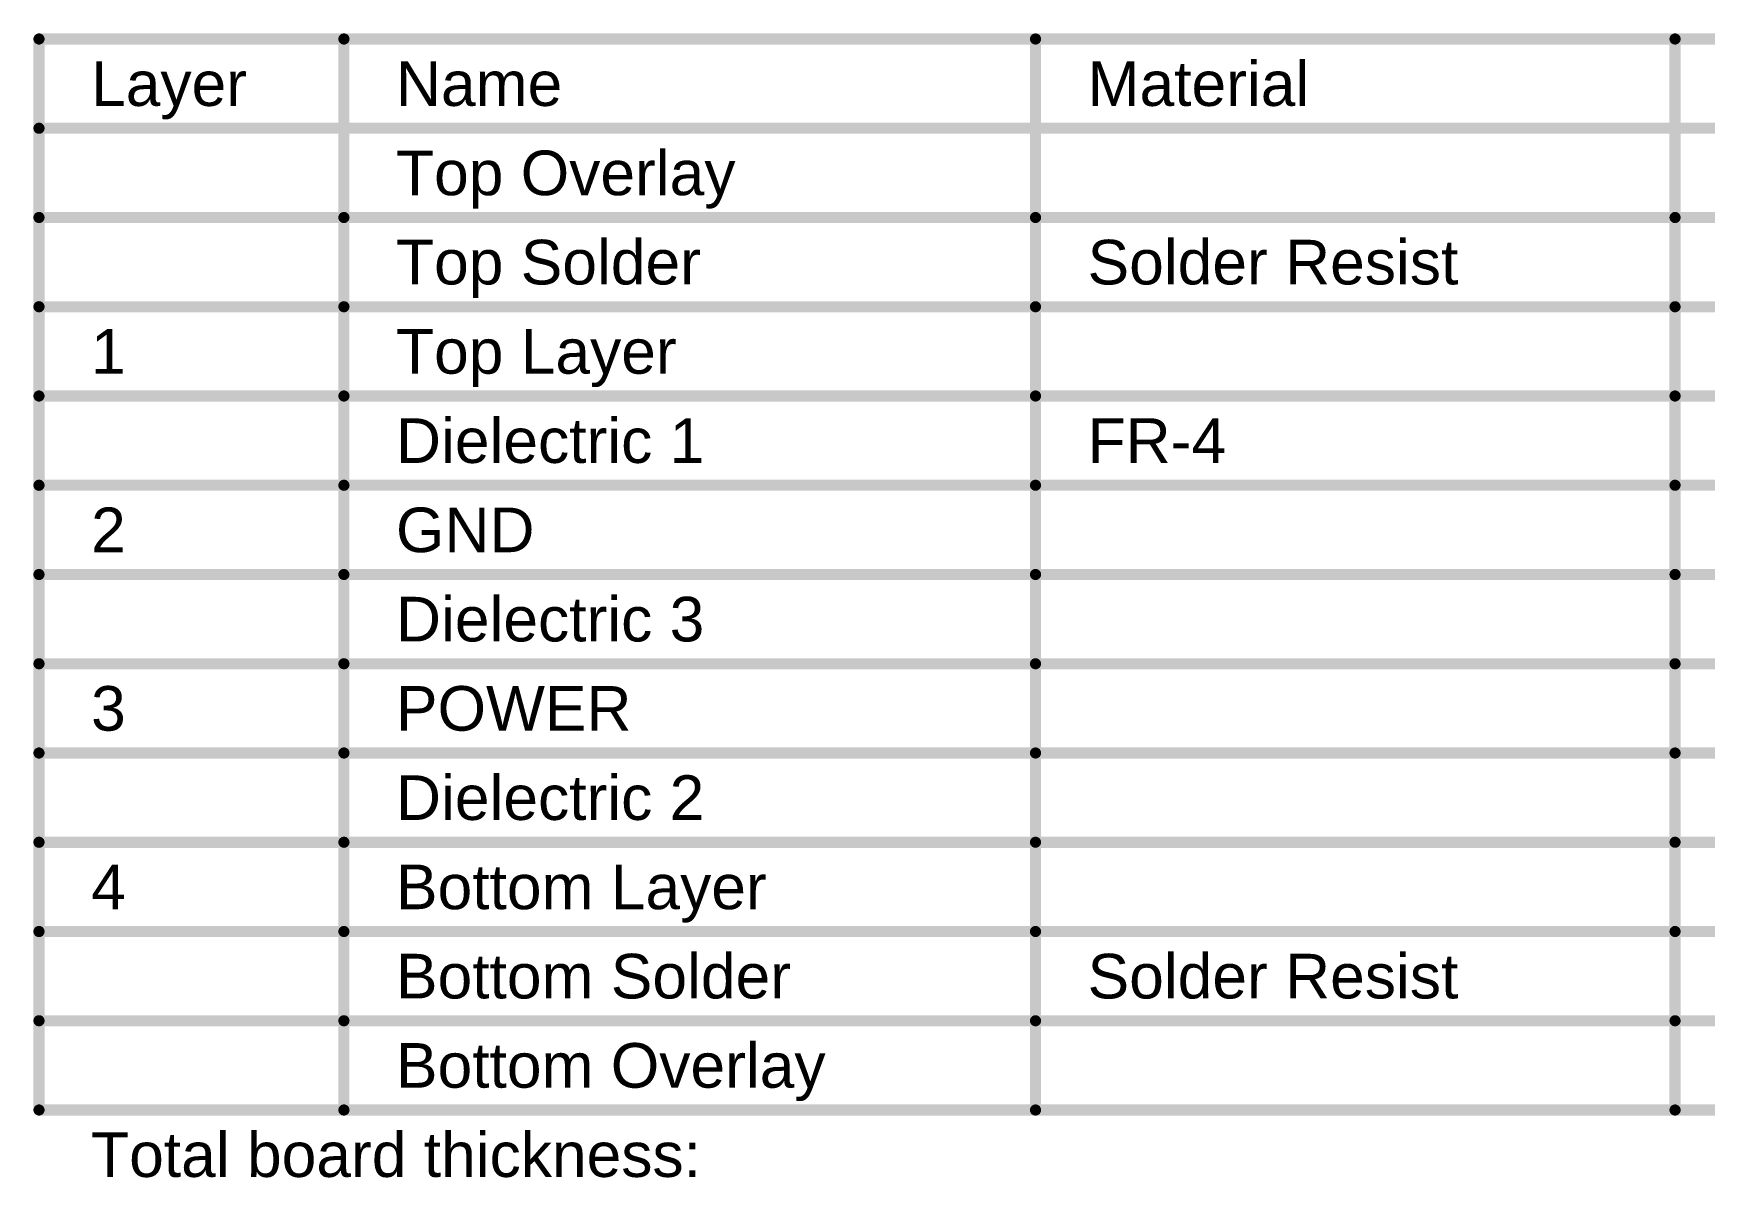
# Model space of a CAD drawing. Header units: inches. Extents: x -13 to 356, y -4 to 120.
# Drawn here: x -13.1 to 43.9, y 80.6 to 119.7 of the extents above; entities that cross this region are included whole.
import ezdxf

# ---------------------------------------------------------------- set-up
doc = ezdxf.new("R2010")
doc.units = ezdxf.units.IN
doc.layers.add('Dimensions', color=6, linetype='Continuous')
doc.styles.add('Arial', font='', dxfattribs={"height": 0.2})
doc.styles.get('Arial').set_extended_font_data('Arial')

msp = doc.modelspace()

# ---------------------------------------------------------------- linework, layer by layer
at = {"layer": 'Dimensions'}
for points in [[(-12.939, 119.507, 0.381, 0.381, 0), (102.346, 119.507, 0.381, 0.381, 0)], [(-12.939, 82.931, 0.381, 0.381, 0), (-12.939, 119.507, 0.381, 0.381, 0)], [(-2.528, 82.931, 0.381, 0.381, 0), (-2.528, 119.507, 0.381, 0.381, 0)], [(21.088, 82.931, 0.381, 0.381, 0), (21.088, 119.507, 0.381, 0.381, 0)], [(42.926, 82.931, 0.381, 0.381, 0), (42.926, 119.507, 0.381, 0.381, 0)], [(-12.939, 116.459, 0.381, 0.381, 0), (102.346, 116.459, 0.381, 0.381, 0)], [(-12.939, 113.411, 0.381, 0.381, 0), (-2.528, 113.411, 0.381, 0.381, 0)], [(-2.528, 113.411, 0.381, 0.381, 0), (21.088, 113.411, 0.381, 0.381, 0)], [(21.088, 113.411, 0.381, 0.381, 0), (42.926, 113.411, 0.381, 0.381, 0)], [(42.926, 113.411, 0.381, 0.381, 0), (59.432, 113.411, 0.381, 0.381, 0)], [(-12.939, 110.363, 0.381, 0.381, 0), (-2.528, 110.363, 0.381, 0.381, 0)], [(-2.528, 110.363, 0.381, 0.381, 0), (21.088, 110.363, 0.381, 0.381, 0)], [(21.088, 110.363, 0.381, 0.381, 0), (42.926, 110.363, 0.381, 0.381, 0)], [(42.926, 110.363, 0.381, 0.381, 0), (59.432, 110.363, 0.381, 0.381, 0)], [(-12.939, 107.315, 0.381, 0.381, 0), (-2.528, 107.315, 0.381, 0.381, 0)], [(-2.528, 107.315, 0.381, 0.381, 0), (21.088, 107.315, 0.381, 0.381, 0)], [(21.088, 107.315, 0.381, 0.381, 0), (42.926, 107.315, 0.381, 0.381, 0)], [(42.926, 107.315, 0.381, 0.381, 0), (59.432, 107.315, 0.381, 0.381, 0)], [(-12.939, 104.267, 0.381, 0.381, 0), (-2.528, 104.267, 0.381, 0.381, 0)], [(-2.528, 104.267, 0.381, 0.381, 0), (21.088, 104.267, 0.381, 0.381, 0)], [(21.088, 104.267, 0.381, 0.381, 0), (42.926, 104.267, 0.381, 0.381, 0)], [(42.926, 104.267, 0.381, 0.381, 0), (59.432, 104.267, 0.381, 0.381, 0)], [(-12.939, 101.219, 0.381, 0.381, 0), (-2.528, 101.219, 0.381, 0.381, 0)], [(-2.528, 101.219, 0.381, 0.381, 0), (21.088, 101.219, 0.381, 0.381, 0)], [(21.088, 101.219, 0.381, 0.381, 0), (42.926, 101.219, 0.381, 0.381, 0)], [(42.926, 101.219, 0.381, 0.381, 0), (59.432, 101.219, 0.381, 0.381, 0)], [(-12.939, 98.171, 0.381, 0.381, 0), (-2.528, 98.171, 0.381, 0.381, 0)], [(-2.528, 98.171, 0.381, 0.381, 0), (21.088, 98.171, 0.381, 0.381, 0)], [(21.088, 98.171, 0.381, 0.381, 0), (42.926, 98.171, 0.381, 0.381, 0)], [(42.926, 98.171, 0.381, 0.381, 0), (59.432, 98.171, 0.381, 0.381, 0)], [(-12.939, 95.123, 0.381, 0.381, 0), (-2.528, 95.123, 0.381, 0.381, 0)], [(-2.528, 95.123, 0.381, 0.381, 0), (21.088, 95.123, 0.381, 0.381, 0)], [(21.088, 95.123, 0.381, 0.381, 0), (42.926, 95.123, 0.381, 0.381, 0)], [(42.926, 95.123, 0.381, 0.381, 0), (59.432, 95.123, 0.381, 0.381, 0)], [(-12.939, 92.075, 0.381, 0.381, 0), (-2.528, 92.075, 0.381, 0.381, 0)], [(-2.528, 92.075, 0.381, 0.381, 0), (21.088, 92.075, 0.381, 0.381, 0)], [(21.088, 92.075, 0.381, 0.381, 0), (42.926, 92.075, 0.381, 0.381, 0)], [(42.926, 92.075, 0.381, 0.381, 0), (59.432, 92.075, 0.381, 0.381, 0)], [(-12.939, 89.027, 0.381, 0.381, 0), (-2.528, 89.027, 0.381, 0.381, 0)], [(-2.528, 89.027, 0.381, 0.381, 0), (21.088, 89.027, 0.381, 0.381, 0)], [(21.088, 89.027, 0.381, 0.381, 0), (42.926, 89.027, 0.381, 0.381, 0)], [(42.926, 89.027, 0.381, 0.381, 0), (59.432, 89.027, 0.381, 0.381, 0)], [(-12.939, 85.979, 0.381, 0.381, 0), (-2.528, 85.979, 0.381, 0.381, 0)], [(-2.528, 85.979, 0.381, 0.381, 0), (21.088, 85.979, 0.381, 0.381, 0)], [(21.088, 85.979, 0.381, 0.381, 0), (42.926, 85.979, 0.381, 0.381, 0)], [(42.926, 85.979, 0.381, 0.381, 0), (59.432, 85.979, 0.381, 0.381, 0)], [(-12.939, 82.931, 0.381, 0.381, 0), (-2.528, 82.931, 0.381, 0.381, 0)], [(-2.528, 82.931, 0.381, 0.381, 0), (21.088, 82.931, 0.381, 0.381, 0)], [(21.088, 82.931, 0.381, 0.381, 0), (42.926, 82.931, 0.381, 0.381, 0)], [(42.926, 82.931, 0.381, 0.381, 0), (59.432, 82.931, 0.381, 0.381, 0)]]:
    msp.add_lwpolyline(points, format="xyseb", dxfattribs=at)
for points in [[(-13.035, 119.507, 0.191, 0.191, 1), (-12.844, 119.507, 0.191, 0.191, 1)], [(-13.035, 119.507, 0.191, 0.191, 1), (-12.844, 119.507, 0.191, 0.191, 1)], [(-2.623, 119.507, 0.191, 0.191, 1), (-2.432, 119.507, 0.191, 0.191, 1)], [(20.993, 119.507, 0.191, 0.191, 1), (21.183, 119.507, 0.191, 0.191, 1)], [(42.831, 119.507, 0.191, 0.191, 1), (43.021, 119.507, 0.191, 0.191, 1)], [(-13.035, 116.459, 0.191, 0.191, 1), (-12.844, 116.459, 0.191, 0.191, 1)], [(-13.035, 113.411, 0.191, 0.191, 1), (-12.844, 113.411, 0.191, 0.191, 1)], [(-2.623, 113.411, 0.191, 0.191, 1), (-2.432, 113.411, 0.191, 0.191, 1)], [(-2.623, 113.411, 0.191, 0.191, 1), (-2.432, 113.411, 0.191, 0.191, 1)], [(20.993, 113.411, 0.191, 0.191, 1), (21.183, 113.411, 0.191, 0.191, 1)], [(20.993, 113.411, 0.191, 0.191, 1), (21.183, 113.411, 0.191, 0.191, 1)], [(42.831, 113.411, 0.191, 0.191, 1), (43.021, 113.411, 0.191, 0.191, 1)], [(42.831, 113.411, 0.191, 0.191, 1), (43.021, 113.411, 0.191, 0.191, 1)], [(-13.035, 110.363, 0.191, 0.191, 1), (-12.844, 110.363, 0.191, 0.191, 1)], [(-2.623, 110.363, 0.191, 0.191, 1), (-2.432, 110.363, 0.191, 0.191, 1)], [(-2.623, 110.363, 0.191, 0.191, 1), (-2.432, 110.363, 0.191, 0.191, 1)], [(20.993, 110.363, 0.191, 0.191, 1), (21.183, 110.363, 0.191, 0.191, 1)], [(20.993, 110.363, 0.191, 0.191, 1), (21.183, 110.363, 0.191, 0.191, 1)], [(42.831, 110.363, 0.191, 0.191, 1), (43.021, 110.363, 0.191, 0.191, 1)], [(42.831, 110.363, 0.191, 0.191, 1), (43.021, 110.363, 0.191, 0.191, 1)], [(-13.035, 107.315, 0.191, 0.191, 1), (-12.844, 107.315, 0.191, 0.191, 1)], [(-2.623, 107.315, 0.191, 0.191, 1), (-2.432, 107.315, 0.191, 0.191, 1)], [(-2.623, 107.315, 0.191, 0.191, 1), (-2.432, 107.315, 0.191, 0.191, 1)], [(20.993, 107.315, 0.191, 0.191, 1), (21.183, 107.315, 0.191, 0.191, 1)], [(20.993, 107.315, 0.191, 0.191, 1), (21.183, 107.315, 0.191, 0.191, 1)], [(42.831, 107.315, 0.191, 0.191, 1), (43.021, 107.315, 0.191, 0.191, 1)], [(42.831, 107.315, 0.191, 0.191, 1), (43.021, 107.315, 0.191, 0.191, 1)], [(-13.035, 104.267, 0.191, 0.191, 1), (-12.844, 104.267, 0.191, 0.191, 1)], [(-2.623, 104.267, 0.191, 0.191, 1), (-2.432, 104.267, 0.191, 0.191, 1)], [(-2.623, 104.267, 0.191, 0.191, 1), (-2.432, 104.267, 0.191, 0.191, 1)], [(20.993, 104.267, 0.191, 0.191, 1), (21.183, 104.267, 0.191, 0.191, 1)], [(20.993, 104.267, 0.191, 0.191, 1), (21.183, 104.267, 0.191, 0.191, 1)], [(42.831, 104.267, 0.191, 0.191, 1), (43.021, 104.267, 0.191, 0.191, 1)], [(42.831, 104.267, 0.191, 0.191, 1), (43.021, 104.267, 0.191, 0.191, 1)], [(-13.035, 101.219, 0.191, 0.191, 1), (-12.844, 101.219, 0.191, 0.191, 1)], [(-2.623, 101.219, 0.191, 0.191, 1), (-2.432, 101.219, 0.191, 0.191, 1)], [(-2.623, 101.219, 0.191, 0.191, 1), (-2.432, 101.219, 0.191, 0.191, 1)], [(20.993, 101.219, 0.191, 0.191, 1), (21.183, 101.219, 0.191, 0.191, 1)], [(20.993, 101.219, 0.191, 0.191, 1), (21.183, 101.219, 0.191, 0.191, 1)], [(42.831, 101.219, 0.191, 0.191, 1), (43.021, 101.219, 0.191, 0.191, 1)], [(42.831, 101.219, 0.191, 0.191, 1), (43.021, 101.219, 0.191, 0.191, 1)], [(-13.035, 98.171, 0.191, 0.191, 1), (-12.844, 98.171, 0.191, 0.191, 1)], [(-2.623, 98.171, 0.191, 0.191, 1), (-2.432, 98.171, 0.191, 0.191, 1)], [(-2.623, 98.171, 0.191, 0.191, 1), (-2.432, 98.171, 0.191, 0.191, 1)], [(20.993, 98.171, 0.191, 0.191, 1), (21.183, 98.171, 0.191, 0.191, 1)], [(20.993, 98.171, 0.191, 0.191, 1), (21.183, 98.171, 0.191, 0.191, 1)], [(42.831, 98.171, 0.191, 0.191, 1), (43.021, 98.171, 0.191, 0.191, 1)], [(42.831, 98.171, 0.191, 0.191, 1), (43.021, 98.171, 0.191, 0.191, 1)], [(-13.035, 95.123, 0.191, 0.191, 1), (-12.844, 95.123, 0.191, 0.191, 1)], [(-2.623, 95.123, 0.191, 0.191, 1), (-2.432, 95.123, 0.191, 0.191, 1)], [(-2.623, 95.123, 0.191, 0.191, 1), (-2.432, 95.123, 0.191, 0.191, 1)], [(20.993, 95.123, 0.191, 0.191, 1), (21.183, 95.123, 0.191, 0.191, 1)], [(20.993, 95.123, 0.191, 0.191, 1), (21.183, 95.123, 0.191, 0.191, 1)], [(42.831, 95.123, 0.191, 0.191, 1), (43.021, 95.123, 0.191, 0.191, 1)], [(42.831, 95.123, 0.191, 0.191, 1), (43.021, 95.123, 0.191, 0.191, 1)], [(-13.035, 92.075, 0.191, 0.191, 1), (-12.844, 92.075, 0.191, 0.191, 1)], [(-2.623, 92.075, 0.191, 0.191, 1), (-2.432, 92.075, 0.191, 0.191, 1)], [(-2.623, 92.075, 0.191, 0.191, 1), (-2.432, 92.075, 0.191, 0.191, 1)], [(20.993, 92.075, 0.191, 0.191, 1), (21.183, 92.075, 0.191, 0.191, 1)], [(20.993, 92.075, 0.191, 0.191, 1), (21.183, 92.075, 0.191, 0.191, 1)], [(42.831, 92.075, 0.191, 0.191, 1), (43.021, 92.075, 0.191, 0.191, 1)], [(42.831, 92.075, 0.191, 0.191, 1), (43.021, 92.075, 0.191, 0.191, 1)], [(-13.035, 89.027, 0.191, 0.191, 1), (-12.844, 89.027, 0.191, 0.191, 1)], [(-2.623, 89.027, 0.191, 0.191, 1), (-2.432, 89.027, 0.191, 0.191, 1)], [(-2.623, 89.027, 0.191, 0.191, 1), (-2.432, 89.027, 0.191, 0.191, 1)], [(20.993, 89.027, 0.191, 0.191, 1), (21.183, 89.027, 0.191, 0.191, 1)], [(20.993, 89.027, 0.191, 0.191, 1), (21.183, 89.027, 0.191, 0.191, 1)], [(42.831, 89.027, 0.191, 0.191, 1), (43.021, 89.027, 0.191, 0.191, 1)], [(42.831, 89.027, 0.191, 0.191, 1), (43.021, 89.027, 0.191, 0.191, 1)], [(-13.035, 85.979, 0.191, 0.191, 1), (-12.844, 85.979, 0.191, 0.191, 1)], [(-2.623, 85.979, 0.191, 0.191, 1), (-2.432, 85.979, 0.191, 0.191, 1)], [(-2.623, 85.979, 0.191, 0.191, 1), (-2.432, 85.979, 0.191, 0.191, 1)], [(20.993, 85.979, 0.191, 0.191, 1), (21.183, 85.979, 0.191, 0.191, 1)], [(20.993, 85.979, 0.191, 0.191, 1), (21.183, 85.979, 0.191, 0.191, 1)], [(42.831, 85.979, 0.191, 0.191, 1), (43.021, 85.979, 0.191, 0.191, 1)], [(42.831, 85.979, 0.191, 0.191, 1), (43.021, 85.979, 0.191, 0.191, 1)], [(-13.035, 82.931, 0.191, 0.191, 1), (-12.844, 82.931, 0.191, 0.191, 1)], [(-13.035, 82.931, 0.191, 0.191, 1), (-12.844, 82.931, 0.191, 0.191, 1)], [(-2.623, 82.931, 0.191, 0.191, 1), (-2.432, 82.931, 0.191, 0.191, 1)], [(-2.623, 82.931, 0.191, 0.191, 1), (-2.432, 82.931, 0.191, 0.191, 1)], [(-2.623, 82.931, 0.191, 0.191, 1), (-2.432, 82.931, 0.191, 0.191, 1)], [(20.993, 82.931, 0.191, 0.191, 1), (21.183, 82.931, 0.191, 0.191, 1)], [(20.993, 82.931, 0.191, 0.191, 1), (21.183, 82.931, 0.191, 0.191, 1)], [(20.993, 82.931, 0.191, 0.191, 1), (21.183, 82.931, 0.191, 0.191, 1)], [(42.831, 82.931, 0.191, 0.191, 1), (43.021, 82.931, 0.191, 0.191, 1)], [(42.831, 82.931, 0.191, 0.191, 1), (43.021, 82.931, 0.191, 0.191, 1)], [(42.831, 82.931, 0.191, 0.191, 1), (43.021, 82.931, 0.191, 0.191, 1)]]:
    msp.add_lwpolyline(points, format="xyseb", close=True, dxfattribs=at)

# ---------------------------------------------------------------- texts
at = {"layer": 'Dimensions', "style": 'Arial'}
for s, p in [('Layer', (-11.161, 117.221)), ('Name', (-0.75, 117.221)), ('Material', (22.866, 117.221)), ('Top Overlay', (-0.75, 114.173)), ('Top Solder', (-0.75, 111.125)), ('Solder Resist', (22.866, 111.125)), ('1', (-11.161, 108.077)), ('Top Layer', (-0.75, 108.077)), ('Dielectric 1', (-0.75, 105.029)), ('FR-4', (22.866, 105.029)), ('2', (-11.161, 101.981)), ('GND', (-0.75, 101.981)), ('Dielectric 3', (-0.75, 98.933)), ('3', (-11.161, 95.885)), ('POWER', (-0.75, 95.885)), ('Dielectric 2', (-0.75, 92.837)), ('4', (-11.161, 89.789)), ('Bottom Layer', (-0.75, 89.789)), ('Bottom Solder', (-0.75, 86.741)), ('Solder Resist', (22.866, 86.741)), ('Bottom Overlay', (-0.75, 83.693)), ('Total board thickness:', (-11.161, 80.645))]:
    msp.add_text(s, height=1.524, dxfattribs=at).set_placement(p)

doc.saveas('drawing.dxf')
